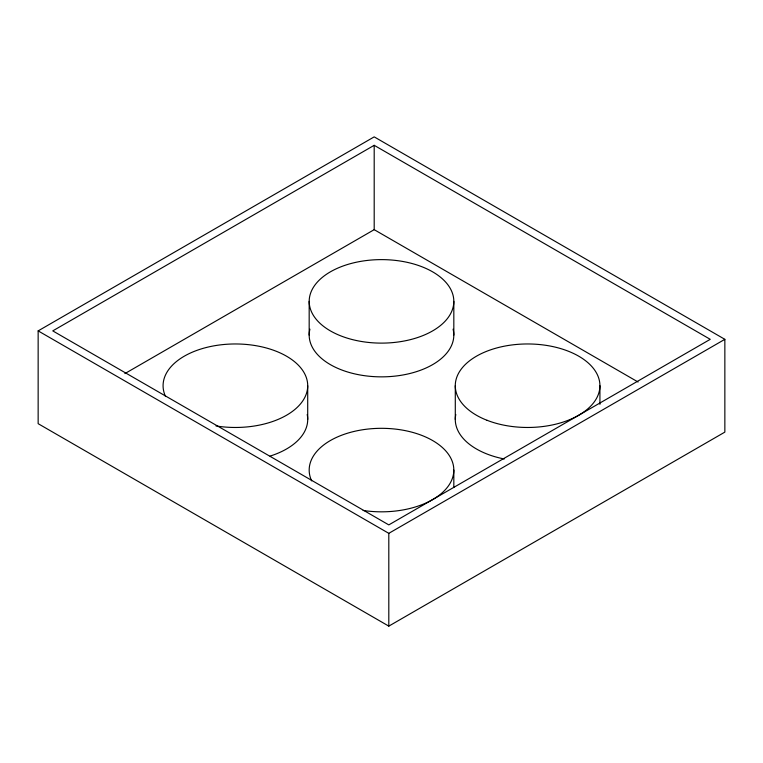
<?xml version="1.0" encoding="UTF-8"?>
<svg xmlns="http://www.w3.org/2000/svg" width="763" height="763" viewBox="0 0 763 763"><rect width="100%" height="100%" fill="white"/><g stroke="black" fill="none" stroke-linecap="round" stroke-linejoin="round"><path stroke-width="1.14" d="M38.15 330.884L374.194 136.873L724.85 339.325L724.85 432.116L388.806 626.127L38.15 423.675L38.15 330.884L388.806 533.337L724.85 339.325M374.194 145.313L52.761 330.884L388.806 524.896L710.239 339.325L374.194 145.313L374.194 229.663L638.078 382.015M124.874 373.603L374.194 229.663M599.928 385.716L599.928 404.333M455.292 385.716L455.292 419.459M453.823 301.366A72.323 41.755 0 0 1 345.343 337.523A72.323 41.755 0 0 1 345.343 265.209A72.323 41.755 0 0 1 453.823 301.366L453.823 335.11M453.823 470.075L453.823 487.528M388.806 533.337L388.806 626.127M309.177 301.366L309.177 335.11M307.708 385.716L307.708 419.459M504.276 458.983A72.323 41.755 0 0 1 455.797 414.5M453.079 329.168A72.323 41.755 0 0 1 381.5 376.855A72.323 41.755 0 0 1 309.921 329.168M311.647 480.881A72.323 41.755 0 0 1 375.081 428.482A72.323 41.755 0 0 1 453.565 473.575A72.323 41.755 0 0 1 363.112 510.457M307.203 414.5A72.323 41.755 0 0 1 270.054 456.102M165.542 396.522A72.323 41.755 0 0 1 229.32 344.113A72.323 41.755 0 0 1 307.394 389.616A72.323 41.755 0 0 1 216.015 425.945M487.071 420.299A72.323 41.755 0 0 0 599.737 388.701A72.323 41.755 0 0 0 496.007 348.157A72.323 41.755 0 0 0 487.071 420.299"/></g></svg>
